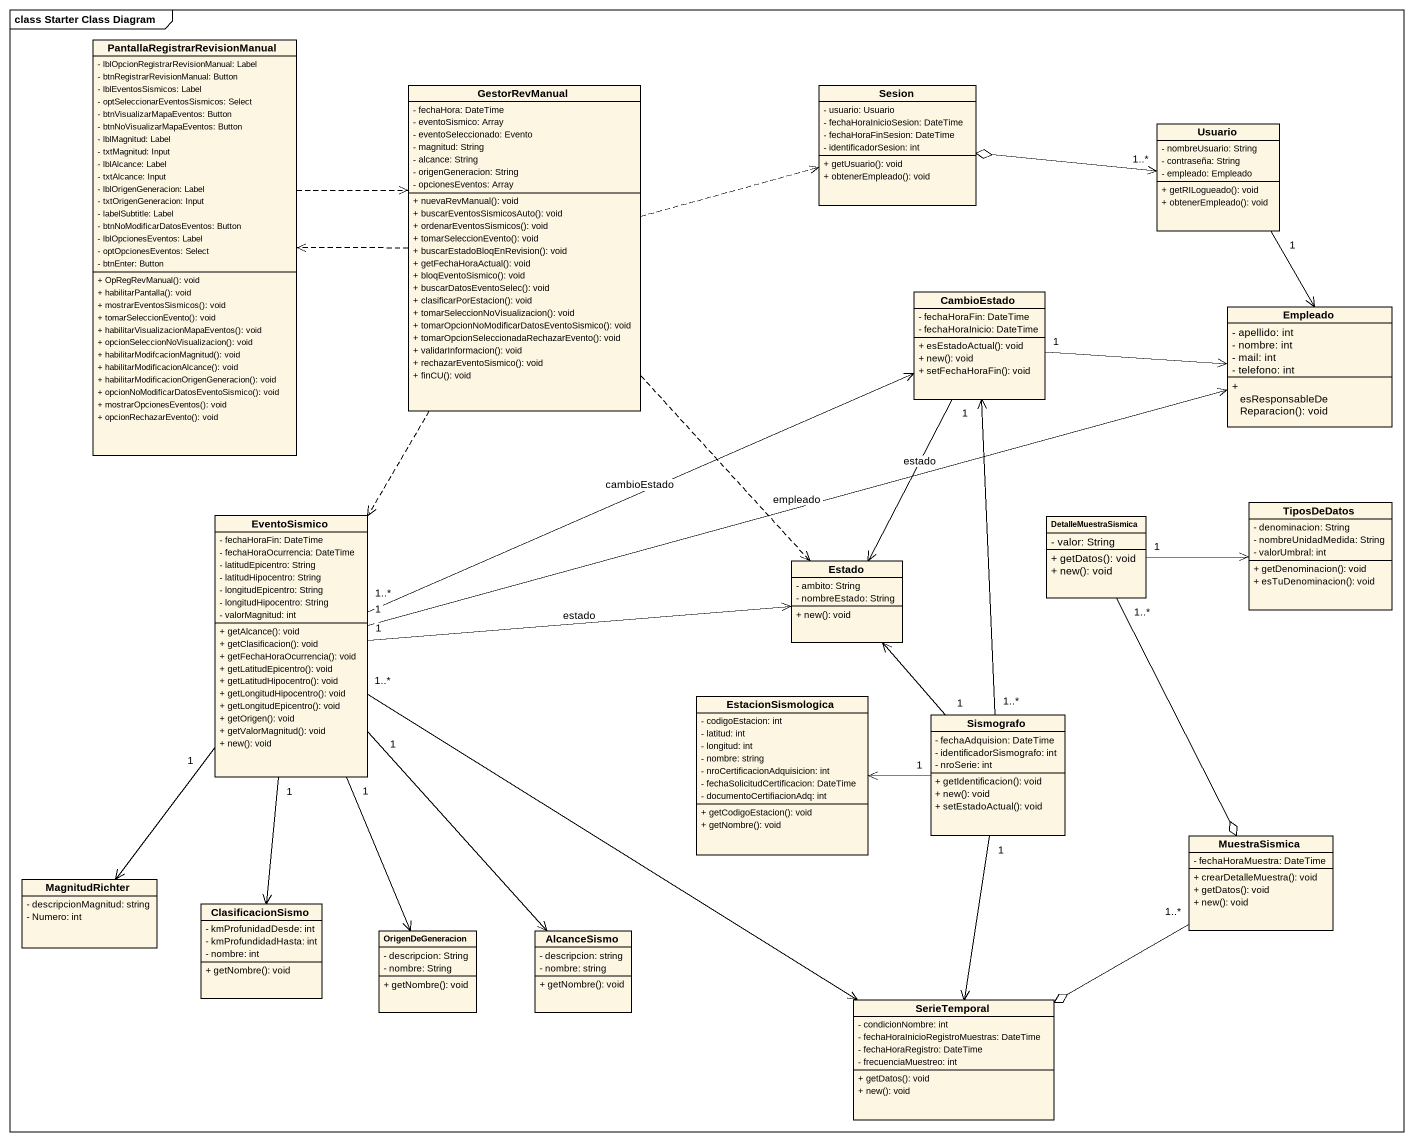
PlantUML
@startuml
mainframe class Starter Class Diagram
hide circle
hide empty members
skinparam classAttributeIconSize 0
class "PantallaRegistrarRevisionManual" as PantallaRegistrarRevisionMan {
  - lblOpcionRegistrarRevisionManual: Label
  - btnRegistrarRevisionManual: Button
  - lblEventosSismicos: Label
  - optSeleccionarEventosSismicos: Select
  - btnVisualizarMapaEventos: Button
  - btnNoVisualizarMapaEventos: Button
  - lblMagnitud: Label
  - txtMagnitud: Input
  - lblAlcance: Label
  - txtAlcance: Input
  - lblOrigenGeneracion: Label
  - txtOrigenGeneracion: Input
  - labelSubtitle: Label
  - btnNoModificarDatosEventos: Button
  - lblOpcionesEventos: Label
  - optOpcionesEventos: Select
  - btnEnter: Button
  + OpRegRevManual(): void
  + habilitarPantalla(): void
  + mostrarEventosSismicos(): void
  + tomarSeleccionEvento(): void
  + habilitarVisualizacionMapaEventos(): void
  + opcionSeleccionNoVisualizacion(): void
  + habilitarModifcacionMagnitud(): void
  + habilitarModificacionAlcance(): void
  + habilitarModificacionOrigenGeneracion(): void
  + opcionNoModificarDatosEventoSismico(): void
  + mostrarOpcionesEventos(): void
  + opcionRechazarEvento(): void
}
class GestorRevManual {
  - fechaHora: DateTime
  - eventoSismico: Array
  - eventoSeleccionado: Evento
  - magnitud: String
  - alcance: String
  - origenGeneracion: String
  - opcionesEventos: Array
  + nuevaRevManual(): void
  + buscarEventosSismicosAuto(): void
  + ordenarEventosSismicos(): void
  + tomarSeleccionEvento(): void
  + buscarEstadoBloqEnRevision(): void
  + getFechaHoraActual(): void
  + bloqEventoSismico(): void
  + buscarDatosEventoSelec(): void
  + clasificarPorEstacion(): void
  + tomarSeleccionNoVisualizacion(): void
  + tomarOpcionNoModificarDatosEventoSismico(): void
  + tomarOpcionSeleccionadaRechazarEvento(): void
  + validarInformacion(): void
  + rechazarEventoSismico(): void
  + finCU(): void
}
class Sesion {
  - usuario: Usuario
  - fechaHoraInicioSesion: DateTime
  - fechaHoraFinSesion: DateTime
  - identificadorSesion: int
  + getUsuario(): void
  + obtenerEmpleado(): void
}
class Usuario {
  - nombreUsuario: String
  - contraseña: String
  - empleado: Empleado
  + getRILogueado(): void
  + obtenerEmpleado(): void
}
class CambioEstado {
  - fechaHoraFin: DateTime
  - fechaHoraInicio: DateTime
  + esEstadoActual(): void
  + new(): void
  + setFechaHoraFin(): void
}
class Empleado {
  - apellido: int
  - nombre: int
  - mail: int
  - telefono: int
  + esResponsableDeReparacion(): void
}
class EventoSismico {
  - fechaHoraFin: DateTime
  - fechaHoraOcurrencia: DateTime
  - latitudEpicentro: String
  - latitudHipocentro: String
  - longitudEpicentro: String
  - longitudHipocentro: String
  - valorMagnitud: int
  + getAlcance(): void
  + getClasificacion(): void
  + getFechaHoraOcurrencia(): void
  + getLatitudEpicentro(): void
  + getLatitudHipocentro(): void
  + getLongitudHipocentro(): void
  + getLongitudEpicentro(): void
  + getOrigen(): void
  + getValorMagnitud(): void
  + new(): void
}
class DetalleMuestraSismica {
  - valor: String
  + getDatos(): void
  + new(): void
}
class TiposDeDatos {
  - denominacion: String
  - nombreUnidadMedida: String
  - valorUmbral: int
  + getDenominacion(): void
  + esTuDenominacion(): void
}
class Estado {
  - ambito: String
  - nombreEstado: String
  + new(): void
}
class EstacionSismologica {
  - codigoEstacion: int
  - latitud: int
  - longitud: int
  - nombre: string
  - nroCertificacionAdquisicion: int
  - fechaSolicitudCertificacion: DateTime
  - documentoCertifiacionAdq: int
  + getCodigoEstacion(): void
  + getNombre(): void
}
class Sismografo {
  - fechaAdquision: DateTime
  - identificadorSismografo: int
  - nroSerie: int
  + getIdentificacion(): void
  + new(): void
  + setEstadoActual(): void
}
class MuestraSismica {
  - fechaHoraMuestra: DateTime
  + crearDetalleMuestra(): void
  + getDatos(): void
  + new(): void
}
class MagnitudRichter {
  - descripcionMagnitud: string
  - Numero: int
}
class ClasificacionSismo {
  - kmProfunidadDesde: int
  - kmProfundidadHasta: int
  - nombre: int
  + getNombre(): void
}
class OrigenDeGeneracion {
  - descripcion: String
  - nombre: String
  + getNombre(): void
}
class AlcanceSismo {
  - descripcion: string
  - nombre: string
  + getNombre(): void
}
class SerieTemporal {
  - condicionNombre: int
  - fechaHoraInicioRegistroMuestras: DateTime
  - fechaHoraRegistro: DateTime
  - frecuenciaMuestreo: int
  + getDatos(): void
  + new(): void
}
PantallaRegistrarRevisionMan .right.> GestorRevManual
GestorRevManual .left.> PantallaRegistrarRevisionMan
GestorRevManual .right.> Sesion
GestorRevManual ..> EventoSismico
GestorRevManual ..> Estado
Usuario "1..*" <-left-o Sesion
Usuario "1" --> Empleado
CambioEstado "1" -right-> Empleado
CambioEstado "1" --> Estado : estado
EventoSismico "1..*" -right-> CambioEstado : cambioEstado
EventoSismico "1" -right-> Empleado : empleado
EventoSismico "1" -right-> Estado : estado
EventoSismico "1" --> MagnitudRichter
EventoSismico "1" --> ClasificacionSismo
EventoSismico "1" --> OrigenDeGeneracion
EventoSismico "1" --> AlcanceSismo
EventoSismico "1..*" --> SerieTemporal
DetalleMuestraSismica "1" -right-> TiposDeDatos
DetalleMuestraSismica "1..*" --o MuestraSismica
Sismografo "1..*" -up-> CambioEstado
Sismografo "1" -up-> Estado
Sismografo "1" -left-> EstacionSismologica
Sismografo "1" --> SerieTemporal
MuestraSismica "1..*" -left-o SerieTemporal
@enduml
